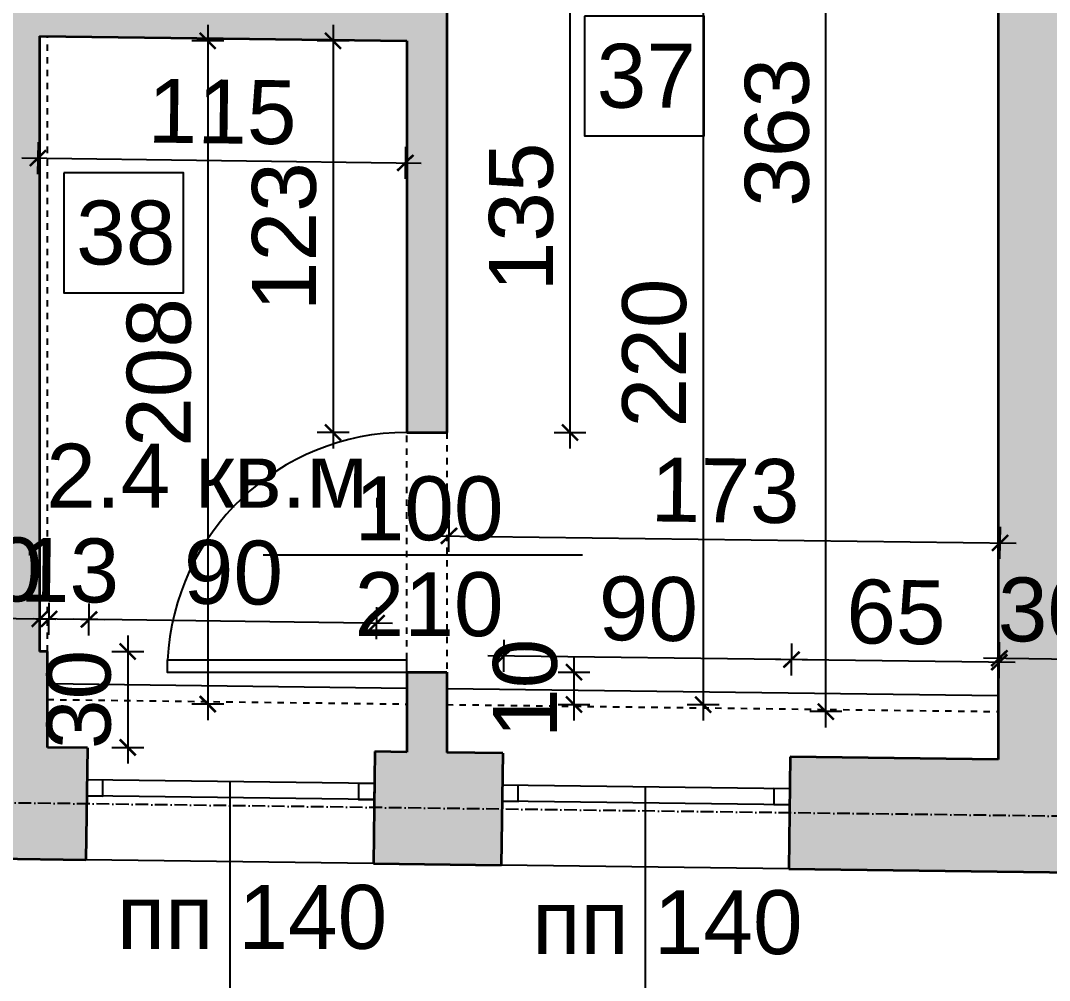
# Model space of a CAD drawing. Header units: inches. Extents: x -72385 to 39588, y -6525 to 66685.
# Drawn here: x -50175.7 to -49853.7, y 29227.1 to 29527.4 of the extents above; entities that cross this region are included whole.
import ezdxf

# ---------------------------------------------------------------- set-up
doc = ezdxf.new("R2010")
doc.units = ezdxf.units.IN
doc.header["$MEASUREMENT"] = 0
doc.linetypes.add('DashDot', pattern=[0.6, 0.4, -0.1, 0, -0.1])
doc.linetypes.add('Hidden', pattern=[0.4, 0.2, -0.2])
for name, color, linetype, lineweight in [('Врати', 251, 'Continuous', 25), ('Изгледни линии', 253, 'Continuous', 25), ('Надписи врати', 252, 'Continuous', 25), ('Надписи коти външни', 252, 'Continuous', 25), ('Надписи коти вътрешни', 252, 'Continuous', 25), ('Надписи номера на пом.', 252, 'Continuous', 25), ('Надписи площ', 252, 'Continuous', 25), ('Надписи прозорци', 252, 'Continuous', 25), ('Оси', 252, 'DashDot', 25), ('Прозорци', 251, 'Continuous', 25), ('Пунктир', 253, 'Hidden', 25), ('Разрезни линии', 7, 'Continuous', 35), ('Щрих стени', 254, 'Continuous', 25)]:
    doc.layers.add(name, color=color, linetype=linetype, lineweight=lineweight)
doc.styles.add('Arial Regular', font='arial.ttf')
doc.styles.get("Standard").update_dxf_attribs({"font": 'arial.ttf'})
doc.dimstyles.new('Annotative', dxfattribs={"dimscale": 0, "dimtxt": 20, "dimasz": 5, "dimexe": 5, "dimexo": 5, "dimgap": 5, "dimtad": 1, "dimdec": 0, "dimzin": 0, "dimdsep": 46, "dimtxsty": 'Standard', "dimblk": 'ARCHTICK', "dimcen": 5, "dimdle": 5, "dimadec": 0, "dimazin": 0, "dimtfac": 1, "dimtdec": 0, "dimtofl": 0, "dimtmove": 0, "dimatfit": 3, "dimldrblk": 'ARCHTICK', "dimfxl": 5, "dimfxlon": 1, "dimtolj": 1, "dimtzin": 0, "dimarcsym": 1})

# ---------------------------------------------------------------- blocks, each defined once
blk = doc.blocks.new('_ArchTick')
at = {"color": 0, "linetype": 'ByBlock', "const_width": 0.15}
blk.add_lwpolyline([(-0.5, -0.5), (0.5, 0.5)], dxfattribs=at)
blk = doc.blocks.new('*D4038')
at = {"layer": 'Defpoints', "color": 0, "ltscale": 50, "transparency": 16777216}
for p in [(-50042.34, 29533.4), (-50042.34, 29398.55), (-50003.79, 29398.55)]:
    blk.add_point(p, dxfattribs=at)
at = {"layer": 'Надписи коти вътрешни', "color": 0, "lineweight": -2, "ltscale": 50, "transparency": 16777216}
for p, q in [((-50003.79, 29538.4), (-50003.79, 29393.55)), ((-50008.79, 29533.4), (-49998.79, 29533.4)), ((-50008.79, 29398.55), (-49998.79, 29398.55))]:
    blk.add_line(p, q, dxfattribs=at)
at = {"layer": 'Надписи коти вътрешни', "color": 0, "lineweight": -2, "ltscale": 50, "transparency": 16777216, "xscale": 5, "yscale": 5, "zscale": 5}
for p, rotation in [((-50003.79, 29533.4), 90), ((-50003.79, 29398.55), 270)]:
    blk.add_blockref('_ArchTick', p, dxfattribs=dict(at, rotation=rotation))
at = {"layer": 'Надписи коти вътрешни', "color": 0, "ltscale": 50, "transparency": 16777216, "insert": (-50019.01, 29465.97), "char_height": 20, "attachment_point": 5, "rotation": 90}
blk.add_mtext('\\A1;135', dxfattribs=at)
blk = doc.blocks.new('*D5399')
at = {"layer": 'Defpoints', "color": 0, "ltscale": 50, "transparency": 16777216}
for p in [(-50042.34, 29323.54), (-50042.34, 29313.38), (-50002.54, 29313.38)]:
    blk.add_point(p, dxfattribs=at)
at = {"layer": 'Надписи коти вътрешни', "color": 0, "lineweight": -2, "ltscale": 50, "transparency": 16777216}
for p, q in [((-50002.54, 29328.54), (-50002.54, 29308.38)), ((-50007.54, 29323.54), (-49997.54, 29323.54)), ((-50007.54, 29313.38), (-49997.54, 29313.38))]:
    blk.add_line(p, q, dxfattribs=at)
at = {"layer": 'Надписи коти вътрешни', "color": 0, "lineweight": -2, "ltscale": 50, "transparency": 16777216, "xscale": 5, "yscale": 5, "zscale": 5}
for p, rotation in [((-50002.54, 29323.54), 90), ((-50002.54, 29313.38), 270)]:
    blk.add_blockref('_ArchTick', p, dxfattribs=dict(at, rotation=rotation))
at = {"layer": 'Надписи коти вътрешни', "color": 0, "ltscale": 50, "transparency": 16777216, "insert": (-50017.75, 29318.46), "char_height": 20, "attachment_point": 5, "rotation": 90}
blk.add_mtext('\\A1;10', dxfattribs=at)
blk = doc.blocks.new('*D61')
at = {"layer": 'Defpoints', "color": 0, "ltscale": 50, "transparency": 16777216}
for p in [(-50167.34, 29329.98), (-50167.72, 29299.98), (-50142.19, 29299.98)]:
    blk.add_point(p, dxfattribs=at)
at = {"layer": 'Надписи коти вътрешни', "color": 0, "lineweight": -2, "ltscale": 50, "transparency": 16777216}
for p, q in [((-50142.19, 29334.98), (-50142.19, 29294.98)), ((-50147.19, 29329.98), (-50137.19, 29329.98)), ((-50147.19, 29299.98), (-50137.19, 29299.98))]:
    blk.add_line(p, q, dxfattribs=at)
at = {"layer": 'Надписи коти вътрешни', "color": 0, "lineweight": -2, "ltscale": 50, "transparency": 16777216, "xscale": 5, "yscale": 5, "zscale": 5}
for p, rotation in [((-50142.19, 29329.98), 90), ((-50142.19, 29299.98), 270)]:
    blk.add_blockref('_ArchTick', p, dxfattribs=dict(at, rotation=rotation))
at = {"layer": 'Надписи коти вътрешни', "color": 0, "ltscale": 50, "transparency": 16777216, "insert": (-50157.41, 29314.98), "char_height": 20, "attachment_point": 5, "rotation": 90}
blk.add_mtext('\\A1;30', dxfattribs=at)
blk = doc.blocks.new('*D4078')
at = {"layer": 'Defpoints', "color": 0, "ltscale": 50, "transparency": 16777216}
for p in [(-50054.84, 29521.06), (-50117.16, 29313.54), (-50054.84, 29313.54)]:
    blk.add_point(p, dxfattribs=at)
at = {"layer": 'Надписи коти вътрешни', "color": 0, "lineweight": -2, "ltscale": 50, "transparency": 16777216}
for p, q in [((-50117.16, 29526.06), (-50117.16, 29308.54)), ((-50112.16, 29521.06), (-50122.16, 29521.06)), ((-50112.16, 29313.54), (-50122.16, 29313.54))]:
    blk.add_line(p, q, dxfattribs=at)
at = {"layer": 'Надписи коти вътрешни', "color": 0, "lineweight": -2, "ltscale": 50, "transparency": 16777216, "xscale": 5, "yscale": 5, "zscale": 5}
for p, rotation in [((-50117.16, 29521.06), 90), ((-50117.16, 29313.54), 270)]:
    blk.add_blockref('_ArchTick', p, dxfattribs=dict(at, rotation=rotation))
at = {"layer": 'Надписи коти вътрешни', "color": 0, "ltscale": 50, "transparency": 16777216, "insert": (-50132.37, 29417.3), "char_height": 20, "attachment_point": 5, "rotation": 90}
blk.add_mtext('\\A1;208', dxfattribs=at)
blk = doc.blocks.new('*D4217')
at = {"layer": 'Defpoints', "color": 0, "ltscale": 50, "transparency": 16777216}
for p in [(-50054.84, 29521.06), (-50077.95, 29398.55), (-50054.84, 29398.55)]:
    blk.add_point(p, dxfattribs=at)
at = {"layer": 'Надписи коти вътрешни', "color": 0, "lineweight": -2, "ltscale": 50, "transparency": 16777216}
for p, q in [((-50077.95, 29526.06), (-50077.95, 29393.55)), ((-50072.95, 29521.06), (-50082.95, 29521.06)), ((-50072.95, 29398.55), (-50082.95, 29398.55))]:
    blk.add_line(p, q, dxfattribs=at)
at = {"layer": 'Надписи коти вътрешни', "color": 0, "lineweight": -2, "ltscale": 50, "transparency": 16777216, "xscale": 5, "yscale": 5, "zscale": 5}
for p, rotation in [((-50077.95, 29521.06), 90), ((-50077.95, 29398.55), 270)]:
    blk.add_blockref('_ArchTick', p, dxfattribs=dict(at, rotation=rotation))
at = {"layer": 'Надписи коти вътрешни', "color": 0, "ltscale": 50, "transparency": 16777216, "insert": (-50093.17, 29459.8), "char_height": 20, "attachment_point": 5, "rotation": 90}
blk.add_mtext('\\A1;123', dxfattribs=at)
blk = doc.blocks.new('*D4075')
at = {"layer": 'Defpoints', "color": 0, "ltscale": 50, "transparency": 16777216}
for p in [(-50042.34, 29533.4), (-50042.34, 29313.38), (-49962.12, 29313.38)]:
    blk.add_point(p, dxfattribs=at)
at = {"layer": 'Надписи коти вътрешни', "color": 0, "lineweight": -2, "ltscale": 50, "transparency": 16777216}
for p, q in [((-49962.12, 29538.4), (-49962.12, 29308.38)), ((-49967.12, 29533.4), (-49957.12, 29533.4)), ((-49967.12, 29313.38), (-49957.12, 29313.38))]:
    blk.add_line(p, q, dxfattribs=at)
at = {"layer": 'Надписи коти вътрешни', "color": 0, "lineweight": -2, "ltscale": 50, "transparency": 16777216, "xscale": 5, "yscale": 5, "zscale": 5}
for p, rotation in [((-49962.12, 29533.4), 90), ((-49962.12, 29313.38), 270)]:
    blk.add_blockref('_ArchTick', p, dxfattribs=dict(at, rotation=rotation))
at = {"layer": 'Надписи коти вътрешни', "color": 0, "ltscale": 50, "transparency": 16777216, "insert": (-49977.33, 29423.39), "char_height": 20, "attachment_point": 5, "rotation": 90}
blk.add_mtext('\\A1;220', dxfattribs=at)
blk = doc.blocks.new('*D4076')
at = {"layer": 'Defpoints', "color": 0, "ltscale": 50, "transparency": 16777216}
for p in [(-49923.71, 29673.71), (-49869.84, 29673.71), (-49869.84, 29311.19)]:
    blk.add_point(p, dxfattribs=at)
at = {"layer": 'Надписи коти вътрешни', "color": 0, "lineweight": -2, "ltscale": 50, "transparency": 16777216}
for p, q in [((-49923.71, 29306.19), (-49923.71, 29678.71)), ((-49918.71, 29673.71), (-49928.71, 29673.71)), ((-49918.71, 29311.19), (-49928.71, 29311.19))]:
    blk.add_line(p, q, dxfattribs=at)
at = {"layer": 'Надписи коти вътрешни', "color": 0, "lineweight": -2, "ltscale": 50, "transparency": 16777216, "xscale": 5, "yscale": 5, "zscale": 5}
for p, rotation in [((-49923.71, 29673.71), 90), ((-49923.71, 29311.19), 270)]:
    blk.add_blockref('_ArchTick', p, dxfattribs=dict(at, rotation=rotation))
at = {"layer": 'Надписи коти вътрешни', "color": 0, "ltscale": 50, "transparency": 16777216, "insert": (-49938.93, 29492.45), "char_height": 20, "attachment_point": 5, "rotation": 90}
blk.add_mtext('\\A1;363', dxfattribs=at)
blk = doc.blocks.new('*D4218')
at = {"layer": 'Defpoints', "color": 0, "ltscale": 50, "transparency": 16777216}
for p in [(-50169.84, 29522.52), (-50054.84, 29521.06), (-50055.32, 29482.9)]:
    blk.add_point(p, dxfattribs=at)
at = {"layer": 'Надписи коти вътрешни', "color": 0, "lineweight": -2, "ltscale": 50, "transparency": 16777216}
for p, q in [((-50170.26, 29489.36), (-50170.39, 29479.36)), ((-50055.26, 29487.89), (-50055.39, 29477.9)), ((-50175.32, 29484.42), (-50050.32, 29482.83))]:
    blk.add_line(p, q, dxfattribs=at)
at = {"layer": 'Надписи коти вътрешни', "color": 0, "lineweight": -2, "ltscale": 50, "transparency": 16777216, "xscale": 5, "yscale": 5, "zscale": 5}
for p, rotation in [((-50170.32, 29484.36), 179.2706286525316), ((-50055.32, 29482.9), 359.2706286525317)]:
    blk.add_blockref('_ArchTick', p, dxfattribs=dict(at, rotation=rotation))
at = {"layer": 'Надписи коти вътрешни', "color": 0, "ltscale": 50, "transparency": 16777216, "insert": (-50112.63, 29498.84), "char_height": 20, "attachment_point": 5, "rotation": 359.2706}
blk.add_mtext('\\A1;115', dxfattribs=at)
blk = doc.blocks.new('*D4077')
at = {"layer": 'Defpoints', "color": 0, "ltscale": 50, "transparency": 16777216}
for p in [(-49869.17, 29363.97), (-50042.34, 29313.38), (-49869.84, 29311.19)]:
    blk.add_point(p, dxfattribs=at)
at = {"layer": 'Надписи коти вътрешни', "color": 0, "lineweight": -2, "ltscale": 50, "transparency": 16777216}
for p, q in [((-50041.73, 29361.17), (-50041.6, 29371.17)), ((-49869.23, 29358.97), (-49869.1, 29368.97)), ((-50046.66, 29366.23), (-49864.17, 29363.91))]:
    blk.add_line(p, q, dxfattribs=at)
at = {"layer": 'Надписи коти вътрешни', "color": 0, "lineweight": -2, "ltscale": 50, "transparency": 16777216, "xscale": 5, "yscale": 5, "zscale": 5}
for p, rotation in [((-50041.67, 29366.17), 179.2706286525492), ((-49869.17, 29363.97), 359.2706286525492)]:
    blk.add_blockref('_ArchTick', p, dxfattribs=dict(at, rotation=rotation))
at = {"layer": 'Надписи коти вътрешни', "color": 0, "ltscale": 50, "transparency": 16777216, "insert": (-49955.22, 29380.28), "char_height": 20, "attachment_point": 5, "rotation": 359.2706}
blk.add_mtext('\\A1;173', dxfattribs=at)
blk = doc.blocks.new('*D375')
at = {"layer": 'Defpoints', "color": 0, "ltscale": 50, "transparency": 16777216}
for p in [(-49934.45, 29327.46), (-49934.84, 29297.01), (-49869.84, 29296.19)]:
    blk.add_point(p, dxfattribs=at)
at = {"layer": 'Надписи коти вътрешни', "color": 0, "lineweight": -2, "ltscale": 50, "transparency": 16777216}
for p, q in [((-49934.51, 29322.46), (-49934.39, 29332.46)), ((-49869.51, 29321.63), (-49869.39, 29331.63)), ((-49864.45, 29326.57), (-49939.45, 29327.52))]:
    blk.add_line(p, q, dxfattribs=at)
at = {"layer": 'Надписи коти вътрешни', "color": 0, "lineweight": -2, "ltscale": 50, "transparency": 16777216, "xscale": 5, "yscale": 5, "zscale": 5}
for p, rotation in [((-49934.45, 29327.46), 179.2706286525464), ((-49869.45, 29326.63), 359.2706286525463)]:
    blk.add_blockref('_ArchTick', p, dxfattribs=dict(at, rotation=rotation))
at = {"layer": 'Надписи коти вътрешни', "color": 0, "ltscale": 50, "transparency": 16777216, "insert": (-49901.76, 29342.25), "char_height": 20, "attachment_point": 5, "rotation": 359.2706}
blk.add_mtext('\\A1;65', dxfattribs=at)
blk = doc.blocks.new('*D376')
at = {"layer": 'Defpoints', "color": 0, "ltscale": 50, "transparency": 16777216}
for p in [(-50024.46, 29328.6), (-50024.85, 29298.16), (-49934.84, 29297.01)]:
    blk.add_point(p, dxfattribs=at)
at = {"layer": 'Надписи коти вътрешни', "color": 0, "lineweight": -2, "ltscale": 50, "transparency": 16777216}
for p, q in [((-50024.52, 29323.6), (-50024.4, 29333.6)), ((-49934.51, 29322.46), (-49934.39, 29332.46)), ((-49929.45, 29327.39), (-50029.46, 29328.67))]:
    blk.add_line(p, q, dxfattribs=at)
at = {"layer": 'Надписи коти вътрешни', "color": 0, "lineweight": -2, "ltscale": 50, "transparency": 16777216, "xscale": 5, "yscale": 5, "zscale": 5}
for p, rotation in [((-50024.46, 29328.6), 179.2706286525604), ((-49934.45, 29327.46), 359.2706286525604)]:
    blk.add_blockref('_ArchTick', p, dxfattribs=dict(at, rotation=rotation))
at = {"layer": 'Надписи коти вътрешни', "color": 0, "ltscale": 50, "transparency": 16777216, "insert": (-49979.26, 29343.24), "char_height": 20, "attachment_point": 5, "rotation": 359.2706}
blk.add_mtext('\\A1;90', dxfattribs=at)
blk = doc.blocks.new('*D7111')
at = {"layer": 'Defpoints', "color": 0, "ltscale": 50, "transparency": 16777216}
for p in [(-50154.32, 29340.01), (-50154.84, 29299.81), (-50064.84, 29298.67)]:
    blk.add_point(p, dxfattribs=at)
at = {"layer": 'Надписи коти вътрешни', "color": 0, "lineweight": -2, "ltscale": 50, "transparency": 16777216}
for p, q in [((-50154.39, 29335.01), (-50154.26, 29345.01)), ((-50064.39, 29333.87), (-50064.27, 29343.87)), ((-50059.33, 29338.8), (-50159.32, 29340.08))]:
    blk.add_line(p, q, dxfattribs=at)
at = {"layer": 'Надписи коти вътрешни', "color": 0, "lineweight": -2, "ltscale": 50, "transparency": 16777216, "xscale": 5, "yscale": 5, "zscale": 5}
for p, rotation in [((-50154.32, 29340.01), 179.2706286525354), ((-50064.33, 29338.87), 359.2706286525354)]:
    blk.add_blockref('_ArchTick', p, dxfattribs=dict(at, rotation=rotation))
at = {"layer": 'Надписи коти вътрешни', "color": 0, "ltscale": 50, "transparency": 16777216, "insert": (-50109.13, 29354.65), "char_height": 20, "attachment_point": 5, "rotation": 359.2706}
blk.add_mtext('\\A1;90', dxfattribs=at)
blk = doc.blocks.new('*D7110')
at = {"layer": 'Defpoints', "color": 0, "ltscale": 50, "transparency": 16777216}
for p in [(-50166.83, 29340.17), (-50167.34, 29299.97), (-50154.84, 29299.81)]:
    blk.add_point(p, dxfattribs=at)
at = {"layer": 'Надписи коти вътрешни', "color": 0, "lineweight": -2, "ltscale": 50, "transparency": 16777216}
for p, q in [((-50166.89, 29335.17), (-50166.76, 29345.17)), ((-50154.39, 29335.01), (-50154.26, 29345.01)), ((-50149.32, 29339.95), (-50171.83, 29340.24))]:
    blk.add_line(p, q, dxfattribs=at)
at = {"layer": 'Надписи коти вътрешни', "color": 0, "lineweight": -2, "ltscale": 50, "transparency": 16777216, "xscale": 5, "yscale": 5, "zscale": 5}
for p, rotation in [((-50166.83, 29340.17), 179.2706286525614), ((-50154.32, 29340.01), 359.2706286525615)]:
    blk.add_blockref('_ArchTick', p, dxfattribs=dict(at, rotation=rotation))
at = {"layer": 'Надписи коти вътрешни', "color": 0, "ltscale": 50, "transparency": 16777216, "insert": (-50160.38, 29355.31), "char_height": 20, "attachment_point": 5, "rotation": 359.2706}
blk.add_mtext('\\A1;13', dxfattribs=at)
blk = doc.blocks.new('*D5844')
at = {"layer": 'Defpoints', "color": 0, "ltscale": 50, "transparency": 16777216}
for p in [(-50235.28, 29265.83), (-50155.28, 29264.82), (-50159.51, 28932.34)]:
    blk.add_point(p, dxfattribs=at)
at = {"layer": 'Надписи коти външни', "color": 0, "lineweight": -2, "ltscale": 50, "transparency": 16777216}
for p, q in [((-50239.45, 28938.36), (-50239.58, 28928.36)), ((-50159.45, 28937.34), (-50159.58, 28927.34)), ((-50244.52, 28933.43), (-50154.51, 28932.28))]:
    blk.add_line(p, q, dxfattribs=at)
at = {"layer": 'Надписи коти външни', "color": 0, "lineweight": -2, "ltscale": 50, "transparency": 16777216, "xscale": 5, "yscale": 5, "zscale": 5}
for p, rotation in [((-50239.52, 28933.36), 179.2706286525499), ((-50159.51, 28932.34), 359.2706286525498)]:
    blk.add_blockref('_ArchTick', p, dxfattribs=dict(at, rotation=rotation))
at = {"layer": 'Надписи коти външни', "color": 0, "ltscale": 50, "transparency": 16777216, "insert": (-50188.88, 28947.93), "char_height": 20, "attachment_point": 5, "rotation": 359.2706}
blk.add_mtext('\\A1;80', dxfattribs=at)
blk = doc.blocks.new('*D5845')
at = {"layer": 'Defpoints', "color": 0, "ltscale": 50, "transparency": 16777216}
for p in [(-50025.29, 29263.16), (-49935.28, 29262.02), (-49939.52, 28929.54)]:
    blk.add_point(p, dxfattribs=at)
at = {"layer": 'Надписи коти външни', "color": 0, "lineweight": -2, "ltscale": 50, "transparency": 16777216}
for p, q in [((-50029.46, 28935.69), (-50029.59, 28925.69)), ((-49939.45, 28934.54), (-49939.58, 28924.54)), ((-50034.52, 28930.75), (-49934.52, 28929.48))]:
    blk.add_line(p, q, dxfattribs=at)
at = {"layer": 'Надписи коти външни', "color": 0, "lineweight": -2, "ltscale": 50, "transparency": 16777216, "xscale": 5, "yscale": 5, "zscale": 5}
for p, rotation in [((-50029.52, 28930.69), 179.2706286525581), ((-49939.52, 28929.54), 359.2706286525582)]:
    blk.add_blockref('_ArchTick', p, dxfattribs=dict(at, rotation=rotation))
at = {"layer": 'Надписи коти външни', "color": 0, "ltscale": 50, "transparency": 16777216, "insert": (-49984.33, 28945.33), "char_height": 20, "attachment_point": 5, "rotation": 359.2706}
blk.add_mtext('\\A1;90', dxfattribs=at)
blk = doc.blocks.new('*D5846')
at = {"layer": 'Defpoints', "color": 0, "ltscale": 50, "transparency": 16777216}
for p in [(-49935.28, 29262.02), (-49835.28, 29260.74), (-49839.52, 28928.27)]:
    blk.add_point(p, dxfattribs=at)
at = {"layer": 'Надписи коти външни', "color": 0, "lineweight": -2, "ltscale": 50, "transparency": 16777216}
for p, q in [((-49939.45, 28934.54), (-49939.58, 28924.54)), ((-49839.45, 28933.27), (-49839.58, 28923.27)), ((-49944.52, 28929.61), (-49834.52, 28928.21))]:
    blk.add_line(p, q, dxfattribs=at)
at = {"layer": 'Надписи коти външни', "color": 0, "lineweight": -2, "ltscale": 50, "transparency": 16777216, "xscale": 5, "yscale": 5, "zscale": 5}
for p, rotation in [((-49939.52, 28929.54), 179.2706286525357), ((-49839.52, 28928.27), 359.2706286525357)]:
    blk.add_blockref('_ArchTick', p, dxfattribs=dict(at, rotation=rotation))
at = {"layer": 'Надписи коти външни', "color": 0, "ltscale": 50, "transparency": 16777216, "insert": (-49888.88, 28944.11), "char_height": 20, "attachment_point": 5, "rotation": 359.2706}
blk.add_mtext('\\A1;100', dxfattribs=at)
blk = doc.blocks.new('*D5873')
at = {"layer": 'Defpoints', "color": 0, "ltscale": 50, "transparency": 16777216}
for p in [(-52317.34, 29292.34), (-40222.34, 29138.36), (-40227.84, 28705.9)]:
    blk.add_point(p, dxfattribs=at)
at = {"layer": 'Надписи коти външни', "color": 0, "lineweight": -2, "ltscale": 50, "transparency": 16777216}
for p, q in [((-52322.78, 28864.88), (-52322.91, 28854.88)), ((-52327.84, 28859.94), (-40222.84, 28705.84)), ((-40227.78, 28710.9), (-40227.91, 28700.9))]:
    blk.add_line(p, q, dxfattribs=at)
at = {"layer": 'Надписи коти външни', "color": 0, "lineweight": -2, "ltscale": 50, "transparency": 16777216, "xscale": 5, "yscale": 5, "zscale": 5}
for p, rotation in [((-52322.84, 28859.88), 179.2706286525475), ((-40227.84, 28705.9), 359.2706286525474)]:
    blk.add_blockref('_ArchTick', p, dxfattribs=dict(at, rotation=rotation))
at = {"layer": 'Надписи коти външни', "color": 0, "ltscale": 50, "transparency": 16777216, "insert": (-46275.15, 28798.1), "char_height": 20, "attachment_point": 5, "rotation": 359.2706}
blk.add_mtext('\\A1;12095', dxfattribs=at)
blk = doc.blocks.new('*D6019')
at = {"layer": 'Defpoints', "color": 0, "ltscale": 10, "transparency": 16777216}
for p in [(-50065.29, 29263.67), (-50025.29, 29263.16), (-50069.52, 28931.2)]:
    blk.add_point(p, dxfattribs=at)
at = {"layer": 'Надписи коти външни', "color": 0, "lineweight": -2, "ltscale": 10, "transparency": 16777216}
for p, q in [((-50069.46, 28936.2), (-50069.58, 28926.2)), ((-50029.46, 28935.69), (-50029.59, 28925.69)), ((-50024.52, 28930.62), (-50074.52, 28931.26))]:
    blk.add_line(p, q, dxfattribs=at)
at = {"layer": 'Надписи коти външни', "color": 0, "lineweight": -2, "ltscale": 10, "transparency": 16777216, "xscale": 5, "yscale": 5, "zscale": 5}
for p, rotation in [((-50069.52, 28931.2), 179.2706286525318), ((-50029.52, 28930.69), 359.2706286525318)]:
    blk.add_blockref('_ArchTick', p, dxfattribs=dict(at, rotation=rotation))
at = {"layer": 'Надписи коти външни', "color": 0, "ltscale": 10, "transparency": 16777216, "insert": (-50049.33, 28946.15), "char_height": 20, "attachment_point": 5, "rotation": 359.2706}
blk.add_mtext('\\A1;40', dxfattribs=at)
blk = doc.blocks.new('*D6020')
at = {"layer": 'Defpoints', "color": 0, "ltscale": 10, "transparency": 16777216}
for p in [(-50155.28, 29264.82), (-50065.29, 29263.67), (-50159.51, 28932.34)]:
    blk.add_point(p, dxfattribs=at)
at = {"layer": 'Надписи коти външни', "color": 0, "lineweight": -2, "ltscale": 10, "transparency": 16777216}
for p, q in [((-50159.45, 28937.34), (-50159.58, 28927.34)), ((-50069.46, 28936.2), (-50069.58, 28926.2)), ((-50064.52, 28931.13), (-50164.51, 28932.41))]:
    blk.add_line(p, q, dxfattribs=at)
at = {"layer": 'Надписи коти външни', "color": 0, "lineweight": -2, "ltscale": 10, "transparency": 16777216, "xscale": 5, "yscale": 5, "zscale": 5}
for p, rotation in [((-50159.51, 28932.34), 179.2706286525354), ((-50069.52, 28931.2), 359.2706286525354)]:
    blk.add_blockref('_ArchTick', p, dxfattribs=dict(at, rotation=rotation))
at = {"layer": 'Надписи коти външни', "color": 0, "ltscale": 10, "transparency": 16777216, "insert": (-50114.32, 28946.98), "char_height": 20, "attachment_point": 5, "rotation": 359.2706}
blk.add_mtext('\\A1;90', dxfattribs=at)
blk = doc.blocks.new('*D7108')
at = {"layer": 'Defpoints', "color": 0, "ltscale": 10, "transparency": 16777216}
for p in [(-50169.71, 29340.21), (-50199.84, 29330.39), (-50169.84, 29330.01)]:
    blk.add_point(p, dxfattribs=at)
at = {"layer": 'Надписи коти вътрешни', "color": 0, "lineweight": -2, "ltscale": 10, "transparency": 16777216}
for p, q in [((-50199.77, 29335.59), (-50199.64, 29345.59)), ((-50169.77, 29335.21), (-50169.64, 29345.21)), ((-50204.71, 29340.66), (-50164.71, 29340.15))]:
    blk.add_line(p, q, dxfattribs=at)
at = {"layer": 'Надписи коти вътрешни', "color": 0, "lineweight": -2, "ltscale": 10, "transparency": 16777216, "xscale": 5, "yscale": 5, "zscale": 5}
for p, rotation in [((-50199.71, 29340.59), 179.2706286525464), ((-50169.71, 29340.21), 359.2706286525463)]:
    blk.add_blockref('_ArchTick', p, dxfattribs=dict(at, rotation=rotation))
at = {"layer": 'Надписи коти вътрешни', "color": 0, "ltscale": 10, "transparency": 16777216, "insert": (-50184.51, 29355.62), "char_height": 20, "attachment_point": 5, "rotation": 359.2706}
blk.add_mtext('\\A1;30', dxfattribs=at)
blk = doc.blocks.new('*D7109')
at = {"layer": 'Defpoints', "color": 0, "ltscale": 10, "transparency": 16777216}
for p in [(-49839.62, 29327.51), (-49869.84, 29296.19), (-49840.03, 29295.81)]:
    blk.add_point(p, dxfattribs=at)
at = {"layer": 'Надписи коти вътрешни', "color": 0, "lineweight": -2, "ltscale": 10, "transparency": 16777216}
for p, q in [((-49869.5, 29322.89), (-49869.37, 29332.89)), ((-49839.69, 29322.51), (-49839.56, 29332.51)), ((-49874.43, 29327.96), (-49834.63, 29327.45))]:
    blk.add_line(p, q, dxfattribs=at)
at = {"layer": 'Надписи коти вътрешни', "color": 0, "lineweight": -2, "ltscale": 10, "transparency": 16777216, "xscale": 5, "yscale": 5, "zscale": 5}
for p, rotation in [((-49869.43, 29327.89), 179.270628652319), ((-49839.62, 29327.51), 359.270628652319)]:
    blk.add_blockref('_ArchTick', p, dxfattribs=dict(at, rotation=rotation))
at = {"layer": 'Надписи коти вътрешни', "color": 0, "ltscale": 10, "transparency": 16777216, "insert": (-49854.34, 29342.92), "char_height": 20, "attachment_point": 5, "rotation": 359.2706}
blk.add_mtext('\\A1;30', dxfattribs=at)

msp = doc.modelspace()

# ---------------------------------------------------------------- hatches: boundary and pattern name
at = {"layer": 'Щрих стени', "ltscale": 10}
h = msp.add_hatch(color=256, dxfattribs=at)
h.dxf.hatch_style = 1
h.paths.add_polyline_path([(-51034.84, 29311.02), (-51069.84, 29311.46), (-51069.84, 29911.51), (-51020.22, 29910.88), (-51019.84, 29940.88), (-51147.34, 29942.5), (-51147.72, 29912.5), (-51099.84, 29911.89), (-51099.84, 29311.84), (-51134.84, 29312.29), (-51135.28, 29277.29), (-51035.28, 29276.02)])
h.paths.add_polyline_path([(-50734.84, 29307.2), (-50767.34, 29307.61), (-50767.34, 29337.61), (-50769.84, 29337.65), (-50769.84, 29907.69), (-50529.84, 29904.63), (-50529.84, 29894.25), (-50499.84, 29894.25), (-50499.84, 29904.25), (-50425.22, 29903.3), (-50424.84, 29933.3), (-50919.84, 29939.6), (-50920.22, 29909.6), (-50814.84, 29908.26), (-50814.84, 29848.26), (-50799.84, 29848.07), (-50799.84, 29338.03), (-50802.34, 29308.06), (-50834.84, 29308.47), (-50835.28, 29273.47), (-50735.28, 29272.2)])
h.paths.add_polyline_path([(-50434.84, 29303.38), (-50499.84, 29304.21), (-50499.84, 29334.59), (-50529.84, 29334.59), (-50529.84, 29304.59), (-50534.84, 29304.65), (-50535.28, 29269.65), (-50435.28, 29268.38)])
h.paths.add_polyline_path([(-50154.84, 29299.81), (-50167.34, 29299.97), (-50167.34, 29329.98), (-50169.84, 29330.01), (-50169.84, 29522.52), (-50054.84, 29521.06), (-50054.84, 29398.55), (-50042.34, 29398.55), (-50042.34, 29533.4), (-50072.34, 29533.78), (-50072.34, 29676.29), (-50020, 29675.63), (-50019.84, 29688.13), (-50089.84, 29689.02), (-50090, 29676.52), (-50084.84, 29676.45), (-50084.84, 29533.94), (-50169.84, 29535.02), (-50169.84, 29677.53), (-50165, 29677.47), (-50164.84, 29689.97), (-50169.84, 29690.03), (-50169.84, 29900.05), (-50045.22, 29898.47), (-50044.84, 29928.46), (-50324.84, 29932.03), (-50325.22, 29902.03), (-50199.84, 29900.43), (-50199.84, 29690.42), (-50204.84, 29690.48), (-50205, 29677.98), (-50199.84, 29677.92), (-50199.84, 29535.4), (-50279.84, 29536.42), (-50279.84, 29691.44), (-50499.84, 29694.24), (-50499.84, 29794.24), (-50529.84, 29794.24), (-50529.84, 29434.6), (-50499.84, 29434.6), (-50499.84, 29681.23), (-50292.84, 29678.6), (-50292.84, 29524.09), (-50199.84, 29522.9), (-50199.84, 29330.39), (-50202.34, 29300.42), (-50234.84, 29300.83), (-50235.28, 29265.83), (-50155.28, 29264.82)])
h.paths.add_polyline_path([(-50024.85, 29298.16), (-50042.34, 29298.38), (-50042.34, 29323.54), (-50054.84, 29323.54), (-50054.84, 29298.54), (-50064.84, 29298.67), (-50065.29, 29263.67), (-50025.29, 29263.16)])
h.paths.add_polyline_path([(-49834.84, 29295.74), (-49839.84, 29295.8), (-49839.84, 29895.85), (-49815.22, 29895.54), (-49814.84, 29925.53), (-49944.84, 29927.19), (-49945.22, 29897.19), (-49869.84, 29896.23), (-49869.84, 29686.22), (-49919.84, 29686.85), (-49920, 29674.35), (-49869.84, 29673.71), (-49869.84, 29296.19), (-49934.84, 29297.01), (-49935.28, 29262.02), (-49835.28, 29260.74)])
h.paths.add_polyline_path([(-49534.84, 29291.92), (-49567.34, 29292.33), (-49567.34, 29322.34), (-49569.84, 29322.37), (-49569.84, 29827.41), (-49552.34, 29827.19), (-49552.34, 29892.19), (-49450.22, 29890.89), (-49449.84, 29920.89), (-49714.84, 29924.26), (-49715.22, 29894.26), (-49634.84, 29893.24), (-49634.84, 29873.24), (-49617.34, 29873.02), (-49617.34, 29828.01), (-49599.84, 29827.79), (-49599.84, 29322.75), (-49602.34, 29292.78), (-49634.84, 29293.19), (-49635.28, 29258.2), (-49535.28, 29256.92)])
h.paths.add_polyline_path([(-49234.84, 29288.1), (-49269.84, 29288.55), (-49269.84, 29888.59), (-49215.22, 29887.9), (-49214.84, 29917.9), (-49349.84, 29919.62), (-49350.22, 29889.62), (-49299.84, 29888.98), (-49299.84, 29288.93), (-49334.84, 29289.37), (-49335.28, 29254.38), (-49235.28, 29253.1)])
h.paths.add_polyline_path([(-48934.84, 29284.28), (-48967.34, 29284.7), (-48967.34, 29314.7), (-48969.84, 29314.73), (-48969.84, 29819.77), (-48952.34, 29819.55), (-48952.34, 29884.55), (-48951.96, 29914.55), (-49114.84, 29916.62), (-49115.22, 29886.63), (-49017.34, 29885.38), (-49017.34, 29820.37), (-48999.84, 29820.15), (-48999.84, 29315.11), (-49002.34, 29285.14), (-49034.84, 29285.56), (-49035.28, 29250.56), (-48935.28, 29249.29)])

# ---------------------------------------------------------------- linework, layer by layer
at = {"layer": 'Врати', "ltscale": 50}
msp.add_lwpolyline([(-50054.84, 29323.54), (-50054.84, 29327.29), (-50129.84, 29327.29), (-50129.84, 29323.54)], close=True, dxfattribs=at)
msp.add_arc((-50054.84, 29323.54), 75.01, 90, 177.134, dxfattribs=at)
at = {"layer": 'Изгледни линии', "ltscale": 50}
for p, q in [((-50167.34, 29319.97), (-50054.84, 29318.54)), ((-50042.34, 29318.38), (-49869.84, 29316.19)), ((-50065.29, 29263.67), (-50155.28, 29264.82)), ((-49935.3, 29262.02), (-50025.29, 29263.16))]:
    msp.add_line(p, q, dxfattribs=at)
at = {"layer": 'Надписи врати', "ltscale": 50}
msp.add_line((-50099.85, 29360.27), (-49999.85, 29360.27), dxfattribs=at)
at = {"layer": 'Надписи номера на пом.', "ltscale": 50}
for points in [[(-49999.3, 29528.83), (-49999.3, 29491.33), (-49961.8, 29491.33), (-49961.8, 29528.83)], [(-50162.21, 29479.77), (-50162.21, 29442.27), (-50124.71, 29442.27), (-50124.71, 29479.77)]]:
    msp.add_lwpolyline(points, close=True, dxfattribs=at)
at = {"layer": 'Надписи прозорци', "ltscale": 50}
for p, q in [((-50110.28, 29289.25), (-50110.28, 29178.78)), ((-49980.3, 29287.59), (-49980.3, 29177.13))]:
    msp.add_line(p, q, dxfattribs=at)
at = {"layer": 'Оси', "ltscale": 10}
msp.add_line((-39839.84, 29151), (-52799.84, 29315.98), dxfattribs=at)
at = {"layer": 'Прозорци', "ltscale": 50}
for p, q in [((-50064.97, 29288.67), (-50154.96, 29289.81)), ((-49934.98, 29287.01), (-50024.97, 29288.16)), ((-50065.03, 29283.67), (-50155.03, 29284.81)), ((-49935.04, 29282.01), (-50025.04, 29283.16))]:
    msp.add_line(p, q, dxfattribs=at)
for points in [[(-50149.96, 29289.75), (-50154.96, 29289.81), (-50155.03, 29284.81), (-50150.03, 29284.75), (-50149.96, 29289.75)], [(-50064.97, 29288.67), (-50069.97, 29288.73), (-50070.03, 29283.73), (-50065.03, 29283.67), (-50064.97, 29288.67)], [(-50019.97, 29288.1), (-50024.97, 29288.16), (-50025.04, 29283.16), (-50020.04, 29283.1), (-50019.97, 29288.1)], [(-49934.98, 29287.01), (-49939.98, 29287.08), (-49940.04, 29282.08), (-49935.04, 29282.01), (-49934.98, 29287.01)]]:
    msp.add_lwpolyline(points, dxfattribs=at)
at = {"layer": 'Пунктир', "ltscale": 10}
for p, q in [((-50167.34, 29329.98), (-50167.34, 29522.49)), ((-50054.84, 29323.54), (-50054.84, 29398.55)), ((-50042.34, 29398.55), (-50042.34, 29323.54)), ((-50167.34, 29314.97), (-50054.84, 29313.54)), ((-50042.34, 29313.38), (-49869.84, 29311.19))]:
    msp.add_line(p, q, dxfattribs=at)
at = {"layer": 'Разрезни линии', "ltscale": 50}
for p, q in [((-49869.84, 29673.71), (-49869.84, 29296.19)), ((-50042.34, 29533.4), (-50042.34, 29398.55)), ((-50169.84, 29522.52), (-50169.84, 29330.01)), ((-50169.84, 29522.52), (-50054.84, 29521.06)), ((-50054.84, 29521.06), (-50054.84, 29398.55)), ((-50054.84, 29398.55), (-50042.34, 29398.55)), ((-50167.34, 29329.98), (-50169.84, 29330.01)), ((-50167.34, 29299.97), (-50167.34, 29329.98)), ((-50054.84, 29323.54), (-50054.84, 29298.54)), ((-50054.84, 29323.54), (-50042.34, 29323.54)), ((-50042.34, 29323.54), (-50042.34, 29298.38)), ((-50154.84, 29299.81), (-50167.34, 29299.97)), ((-50154.84, 29299.81), (-50155.28, 29264.82)), ((-50064.84, 29298.67), (-50065.29, 29263.67)), ((-50054.84, 29298.54), (-50064.84, 29298.67)), ((-50024.85, 29298.16), (-50042.34, 29298.38)), ((-50024.85, 29298.16), (-50025.29, 29263.16)), ((-49934.84, 29297.01), (-49935.28, 29262.02)), ((-49869.84, 29296.19), (-49934.84, 29297.01)), ((-50235.28, 29265.83), (-50155.28, 29264.82)), ((-50065.29, 29263.67), (-50025.29, 29263.16)), ((-49935.28, 29262.02), (-49835.28, 29260.74))]:
    msp.add_line(p, q, dxfattribs=at)

# ---------------------------------------------------------------- texts
at = {"layer": 'Надписи врати', "ltscale": 100, "char_height": 20, "width": 180.4891, "attachment_point": 1, "style": 'Arial Regular'}
for s, insert in [('100', (-50071.19, 29384.79)), ('210', (-50071.19, 29354.79))]:
    msp.add_mtext(s, dxfattribs=dict(at, insert=insert))
at = {"layer": 'Надписи номера на пом.', "ltscale": 100, "char_height": 20, "width": 180.4891, "attachment_point": 1, "style": 'Arial Regular'}
for s, insert in [('\\pxqc;37', (-50070.15, 29520.15)), ('\\pxqc;38', (-50233.06, 29471.09))]:
    msp.add_mtext(s, dxfattribs=dict(at, insert=insert))
at = {"layer": 'Надписи площ', "ltscale": 100, "insert": (-50167.69, 29395.01), "char_height": 20, "width": 180.4891, "attachment_point": 1, "style": 'Arial Regular'}
msp.add_mtext('2.4 кв.м.', dxfattribs=at)
at = {"layer": 'Надписи прозорци', "ltscale": 100, "char_height": 20, "width": 180.4891, "attachment_point": 1, "style": 'Arial Regular'}
for insert in [(-50145.6, 29256.95), (-50015.61, 29255.29)]:
    msp.add_mtext('пп 140', dxfattribs=dict(at, insert=insert))

# ---------------------------------------------------------------- dimensions: what is measured, and where the dimension line sits
at = {"layer": 'Надписи коти външни', "ltscale": 50}
dim = msp.add_aligned_dim(p1=(-52317.34, 29292.34), p2=(-40222.34, 29138.36), distance=-432.5, text='12095', dimstyle='Annotative', override={"dimscale": 0, "dimtix": 0, "dimtofl": 0, "dimtmove": 0, "dimatfit": 3}, dxfattribs=at)
dim.commit()
dim.dimension.update_dxf_attribs({"geometry": '*D5873', "text_midpoint": (-46275.15, 28798.1)})
for base, p1, p2, picture, middle in [((-50159.51, 28932.34), (-50235.28, 29265.83), (-50155.28, 29264.82), '*D5844', (-50189.07, 28932.72)), ((-49839.52, 28928.27), (-49935.28, 29262.02), (-49835.28, 29260.74), '*D5846', (-49889.07, 28928.9))]:
    dim = msp.add_linear_dim(base=base, p1=p1, p2=p2, angle=359.2706, dimstyle='Annotative', override={"dimscale": 0, "dimtix": 0, "dimtofl": 0, "dimtmove": 0, "dimatfit": 3}, dxfattribs=at)
    dim.commit()
    dim.dimension.update_dxf_attribs({"geometry": picture, "text_midpoint": middle, "dimtype": 129})
at = {"layer": 'Надписи коти външни', "ltscale": 10}
for p1, p2, picture, middle in [((-50065.29, 29263.67), (-50155.28, 29264.82), '*D6020', (-50114.32, 28946.98)), ((-50025.29, 29263.16), (-50065.29, 29263.67), '*D6019', (-50049.33, 28946.15))]:
    dim = msp.add_aligned_dim(p1=p1, p2=p2, distance=332.5, dimstyle='Annotative', override={"dimscale": 0, "dimtix": 0, "dimtofl": 0, "dimtmove": 0, "dimatfit": 3}, dxfattribs=at)
    dim.commit()
    dim.dimension.update_dxf_attribs({"geometry": picture, "text_midpoint": middle})
at = {"layer": 'Надписи коти външни', "ltscale": 50}
dim = msp.add_aligned_dim(p1=(-50025.29, 29263.16), p2=(-49935.28, 29262.02), distance=-332.5, dimstyle='Annotative', override={"dimscale": 0, "dimtix": 0, "dimtofl": 0, "dimtmove": 0, "dimatfit": 3}, dxfattribs=at)
dim.commit()
dim.dimension.update_dxf_attribs({"geometry": '*D5845', "text_midpoint": (-49984.33, 28945.33)})
at = {"layer": 'Надписи коти вътрешни', "ltscale": 50}
for base, p1, p2, picture, middle in [((-49923.71, 29673.71), (-49869.84, 29311.19), (-49869.84, 29673.71), '*D4076', (-49938.93, 29492.45)), ((-50003.79, 29398.55), (-50042.34, 29533.4), (-50042.34, 29398.55), '*D4038', (-50019.01, 29465.97)), ((-50117.16, 29313.54), (-50054.84, 29521.06), (-50054.84, 29313.54), '*D4078', (-50132.37, 29417.3)), ((-50077.95, 29398.55), (-50054.84, 29521.06), (-50054.84, 29398.55), '*D4217', (-50093.17, 29459.8))]:
    dim = msp.add_linear_dim(base=base, p1=p1, p2=p2, angle=90, dimstyle='Annotative', override={"dimscale": 0, "dimtix": 0, "dimtofl": 0, "dimtmove": 0, "dimatfit": 3}, dxfattribs=at)
    dim.commit()
    dim.dimension.update_dxf_attribs({"geometry": picture, "text_midpoint": middle})
for p1, p2, distance, picture, middle in [((-50042.34, 29533.4), (-50042.34, 29313.38), 80.21, '*D4075', (-49977.33, 29423.39)), ((-50169.84, 29522.52), (-50054.84, 29521.06), -38.17, '*D4218', (-50112.63, 29498.84)), ((-50042.34, 29313.38), (-49869.84, 29311.19), 52.79, '*D4077', (-49955.22, 29380.28)), ((-50064.84, 29298.67), (-50154.84, 29299.81), -40.2, '*D7111', (-50109.13, 29354.65)), ((-49934.84, 29297.01), (-50024.85, 29298.16), -30.45, '*D376', (-49979.26, 29343.24)), ((-49869.84, 29296.19), (-49934.84, 29297.01), -30.45, '*D375', (-49901.76, 29342.25))]:
    dim = msp.add_aligned_dim(p1=p1, p2=p2, distance=distance, dimstyle='Annotative', override={"dimscale": 0, "dimtix": 0, "dimtofl": 0, "dimtmove": 0, "dimatfit": 3}, dxfattribs=at)
    dim.commit()
    dim.dimension.update_dxf_attribs({"geometry": picture, "text_midpoint": middle})
at = {"layer": 'Надписи коти вътрешни', "ltscale": 10}
for base, p1, p2, picture, middle in [((-50169.71, 29340.21), (-50199.84, 29330.39), (-50169.84, 29330.01), '*D7108', (-50184.71, 29340.4)), ((-49839.62, 29327.51), (-49869.84, 29296.19), (-49840.03, 29295.81), '*D7109', (-49854.53, 29327.7))]:
    dim = msp.add_linear_dim(base=base, p1=p1, p2=p2, angle=359.2706, dimstyle='Annotative', override={"dimscale": 0, "dimtix": 0, "dimtofl": 0, "dimtmove": 0, "dimatfit": 3}, dxfattribs=at)
    dim.commit()
    dim.dimension.update_dxf_attribs({"geometry": picture, "text_midpoint": middle, "dimtype": 129})
at = {"layer": 'Надписи коти вътрешни', "ltscale": 50}
for base, p1, p2, angle, picture, middle, dimtype in [((-50166.83, 29340.17), (-50154.84, 29299.81), (-50167.34, 29299.97), 179.2706, '*D7110', (-50160.57, 29340.09), 129), ((-50142.19, 29299.98), (-50167.34, 29329.98), (-50167.72, 29299.98), 90, '*D61', (-50142.19, 29314.98), 128), ((-50002.54, 29313.38), (-50042.34, 29323.54), (-50042.34, 29313.38), 90, '*D5399', (-50002.54, 29318.46), 128)]:
    dim = msp.add_linear_dim(base=base, p1=p1, p2=p2, angle=angle, dimstyle='Annotative', override={"dimscale": 0, "dimtix": 0, "dimtofl": 0, "dimtmove": 0, "dimatfit": 3}, dxfattribs=at)
    dim.commit()
    dim.dimension.update_dxf_attribs({"geometry": picture, "text_midpoint": middle, "dimtype": dimtype})

doc.saveas('drawing.dxf')
